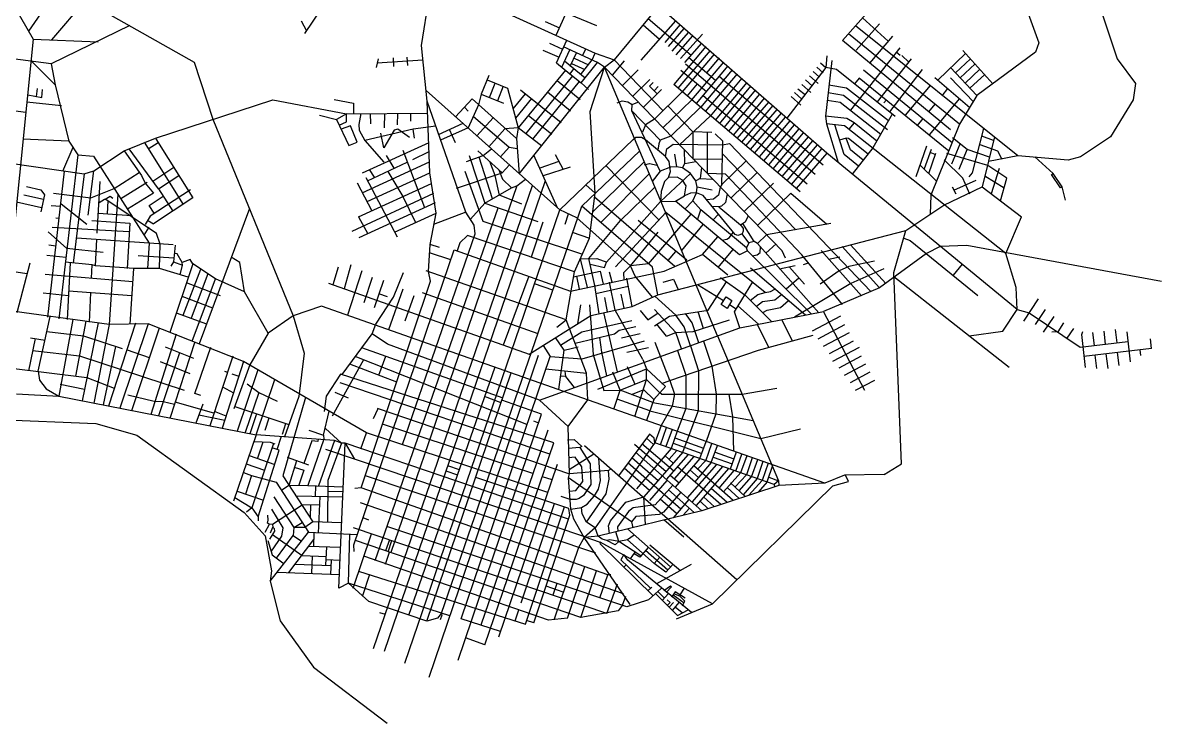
# Model space of a CAD drawing. Extents: x 363492 to 391103, y 6482114 to 6499170.
# Drawn here: x 369143 to 379168, y 6482114 to 6488311 of the extents above; entities that cross this region are included whole.
import ezdxf

# ---------------------------------------------------------------- set-up
doc = ezdxf.new("R2010")
doc.units = 0
doc.layers.get('0').update_dxf_attribs({"linetype": 'CONTINUOUS'})

msp = doc.modelspace()

# ---------------------------------------------------------------- linework, layer by layer
at = {"linetype": 'CONTINUOUS'}
for p, q in [((372673, 6488110), (372882, 6489414)), ((368735, 6489038), (369235, 6488164)), ((371639, 6488216), (372244, 6489109)), ((373864, 6488199), (374270, 6489097)), ((369471, 6488634), (369194, 6488236)), ((369471, 6488634), (370662, 6487963)), ((372743, 6488708), (374209, 6488042)), ((369695, 6488508), (369397, 6488158)), ((374800, 6488491), (374378, 6487981)), ((376259, 6487157), (374771, 6488456)), ((374224, 6488284), (373952, 6488394)), ((375059, 6488021), (374680, 6488346)), ((376398, 6488154), (376629, 6488413)), ((376575, 6488354), (376803, 6488147)), ((378031, 6488423), (378136, 6488133)), ((378689, 6488416), (378829, 6487992)), ((370090, 6488285), (369394, 6487948)), ((371608, 6488327), (371654, 6488239)), ((373768, 6488322), (373894, 6488266)), ((374618, 6487978), (374924, 6488328)), ((374634, 6488291), (374780, 6488165)), ((374961, 6488295), (374826, 6488137)), ((374860, 6488100), (374999, 6488260)), ((377951, 6487134), (376514, 6488284)), ((376727, 6488302), (376521, 6488069)), ((369394, 6487948), (367329, 6488214)), ((369235, 6488164), (369055, 6486374)), ((369235, 6488164), (369810, 6488140)), ((373867, 6487955), (373958, 6488156)), ((375037, 6488227), (374889, 6488059)), ((374926, 6488026), (375075, 6488195)), ((375160, 6488209), (374964, 6487993)), ((377354, 6487364), (376398, 6488154)), ((377435, 6487412), (376452, 6488213)), ((376842, 6488192), (376639, 6487952)), ((378136, 6488133), (378108, 6488051)), ((372723, 6487616), (372673, 6488110)), ((373747, 6488068), (373890, 6488007)), ((373805, 6488129), (373921, 6488076)), ((373914, 6487916), (373985, 6488072)), ((374231, 6487959), (373930, 6488097)), ((373990, 6487926), (374045, 6488044)), ((374099, 6488019), (374126, 6488079)), ((374183, 6487981), (374209, 6488042)), ((374209, 6488042), (374378, 6487981)), ((375189, 6488101), (374906, 6487764)), ((375227, 6488066), (374943, 6487731)), ((375264, 6488033), (374980, 6487699)), ((375005, 6487959), (375154, 6488129)), ((376908, 6488089), (376471, 6487537)), ((376910, 6488020), (376875, 6488050)), ((377243, 6487801), (377488, 6488038)), ((377464, 6488065), (377729, 6487771)), ((378108, 6488051), (377589, 6487667)), ((369219, 6487972), (369431, 6487761)), ((369394, 6487948), (369431, 6487761)), ((370662, 6487963), (370825, 6487458)), ((372289, 6487992), (372272, 6487915)), ((372686, 6487980), (372280, 6487953)), ((372428, 6487924), (372424, 6488000)), ((372544, 6488006), (372548, 6487931)), ((373867, 6487955), (373986, 6487859)), ((374121, 6487819), (373938, 6487969)), ((374001, 6487951), (374117, 6487897)), ((374023, 6487998), (374151, 6487939)), ((374081, 6487851), (374183, 6487981)), ((374087, 6487778), (374231, 6487959)), ((374292, 6487916), (374231, 6487959)), ((374292, 6487916), (374378, 6487981)), ((374467, 6487973), (374359, 6487848)), ((374811, 6487532), (374378, 6487981)), ((376157, 6486968), (375009, 6487943)), ((375276, 6487799), (375040, 6488000)), ((375347, 6487962), (375063, 6487628)), ((375306, 6487999), (375196, 6487867)), ((376205, 6487955), (376253, 6487913)), ((376305, 6487976), (376248, 6487485)), ((376261, 6488017), (376253, 6487913)), ((377007, 6487992), (376706, 6487610)), ((376924, 6488020), (376985, 6487963)), ((377532, 6487992), (377400, 6487866)), ((377441, 6487823), (377573, 6487947)), ((378829, 6487992), (378992, 6487773)), ((373269, 6487844), (373202, 6487679)), ((373948, 6487890), (373528, 6487381)), ((373536, 6486975), (374292, 6487916)), ((374009, 6487841), (373595, 6487330)), ((374019, 6487902), (373986, 6487859)), ((373986, 6487859), (374087, 6487778)), ((374166, 6487525), (374292, 6487916)), ((375865, 6486293), (374292, 6487916)), ((375294, 6485540), (374292, 6487916)), ((374449, 6487753), (374591, 6487894)), ((374968, 6487892), (375194, 6487702)), ((375385, 6487929), (375104, 6487596)), ((375423, 6487895), (375141, 6487561)), ((375466, 6487858), (375185, 6487524)), ((376228, 6487050), (375306, 6487834)), ((376253, 6487913), (375906, 6487466)), ((376184, 6487772), (376106, 6487842)), ((376196, 6487829), (376139, 6487880)), ((376172, 6487917), (376228, 6487866)), ((376346, 6487897), (376253, 6487913)), ((376865, 6487480), (376346, 6487897)), ((376585, 6487893), (377369, 6487250)), ((377105, 6487898), (376814, 6487522)), ((377589, 6487667), (377356, 6487913)), ((377485, 6487777), (377615, 6487900)), ((377658, 6487853), (377527, 6487732)), ((367455, 6487746), (369170, 6487518)), ((369431, 6487761), (369550, 6487264)), ((373255, 6487806), (373433, 6487733)), ((373274, 6487649), (373326, 6487777)), ((373397, 6487748), (373346, 6487620)), ((373433, 6487733), (373528, 6487381)), ((373658, 6487281), (374070, 6487791)), ((373874, 6487800), (374077, 6487632)), ((374087, 6487778), (374150, 6487721)), ((374540, 6487659), (374693, 6487808)), ((374723, 6487783), (374691, 6487749)), ((374691, 6487749), (374759, 6487682)), ((374769, 6487745), (374733, 6487707)), ((376024, 6486815), (374906, 6487764)), ((375113, 6487770), (375023, 6487664)), ((375509, 6487820), (375228, 6487485)), ((375551, 6487783), (375272, 6487450)), ((375310, 6487417), (375589, 6487750)), ((376120, 6487693), (376038, 6487764)), ((376072, 6487804), (376133, 6487750)), ((376435, 6487731), (376279, 6487757)), ((376806, 6487442), (376435, 6487731)), ((376546, 6487819), (376505, 6487770)), ((377339, 6487175), (376546, 6487819)), ((377175, 6487755), (376954, 6487492)), ((377216, 6487825), (377525, 6487561)), ((377354, 6487824), (377557, 6487613)), ((378992, 6487773), (378971, 6487629)), ((369187, 6487673), (369312, 6487650)), ((369272, 6487729), (369262, 6487659)), ((369312, 6487650), (369319, 6487720)), ((371899, 6487632), (372070, 6487600)), ((373896, 6486657), (372713, 6487712)), ((373120, 6487637), (372975, 6487479)), ((373120, 6487637), (373515, 6487287)), ((373202, 6487679), (373178, 6487584)), ((373202, 6487679), (373400, 6487598)), ((373485, 6487549), (373593, 6487682)), ((373646, 6487639), (373506, 6487466)), ((373548, 6487718), (373908, 6487427)), ((373789, 6487698), (373991, 6487531)), ((374798, 6487720), (374635, 6487561)), ((374981, 6487700), (374736, 6487457)), ((375165, 6487667), (376086, 6486886)), ((375629, 6487716), (375349, 6487383)), ((375391, 6487349), (375668, 6487680)), ((375709, 6487645), (375430, 6487317)), ((375944, 6487657), (376031, 6487581)), ((375975, 6487692), (376040, 6487634)), ((376005, 6487727), (376071, 6487672)), ((376407, 6487668), (376271, 6487689)), ((376796, 6487362), (376407, 6487668)), ((377434, 6487639), (377165, 6487319)), ((377328, 6487730), (377279, 6487664)), ((377589, 6487667), (377435, 6487412)), ((369487, 6487575), (369179, 6487608)), ((370319, 6487290), (371358, 6487627)), ((371358, 6487627), (372008, 6487506)), ((372070, 6487600), (372071, 6487506)), ((372747, 6486982), (372723, 6487616)), ((373064, 6486636), (372723, 6487616)), ((373087, 6487529), (373052, 6487563)), ((373178, 6487584), (373085, 6487382)), ((374406, 6487601), (374450, 6487620)), ((374450, 6487620), (374499, 6487611)), ((374499, 6487611), (374538, 6487586)), ((374535, 6487532), (374538, 6487586)), ((374784, 6486997), (374535, 6487532)), ((374786, 6487271), (374535, 6487532)), ((374538, 6487586), (374588, 6487609)), ((375065, 6487629), (374810, 6487381)), ((375074, 6487346), (374854, 6487576)), ((375142, 6487563), (374881, 6487307)), ((375467, 6487285), (375747, 6487609)), ((375783, 6487577), (375506, 6487254)), ((375543, 6487222), (375820, 6487544)), ((376378, 6487606), (376264, 6487622)), ((376737, 6487322), (376378, 6487606)), ((376766, 6487603), (376788, 6487628)), ((377216, 6487590), (377160, 6487523)), ((378971, 6487629), (378772, 6487301)), ((370825, 6487458), (371537, 6485719)), ((371771, 6487493), (371920, 6487455)), ((372008, 6487506), (371920, 6487455)), ((371920, 6487455), (372031, 6487226)), ((371944, 6487405), (372008, 6487433)), ((372008, 6487506), (372727, 6487511)), ((372008, 6487433), (372008, 6487506)), ((372136, 6487507), (372119, 6487410)), ((372223, 6487415), (372221, 6487507)), ((372346, 6487381), (372347, 6487508)), ((372460, 6487408), (372464, 6487509)), ((372578, 6487439), (372577, 6487510)), ((373131, 6487483), (373450, 6487210)), ((373308, 6487470), (373164, 6487309)), ((373825, 6487322), (373618, 6487491)), ((374209, 6486804), (374166, 6487525)), ((374736, 6487457), (374656, 6487407)), ((375231, 6487488), (374957, 6487230)), ((375856, 6487511), (375583, 6487189)), ((375621, 6487157), (375894, 6487475)), ((375933, 6487442), (375662, 6487123)), ((376436, 6487463), (376248, 6487485)), ((376248, 6487485), (376257, 6487415)), ((376501, 6487425), (376436, 6487463)), ((376839, 6487501), (376668, 6487203)), ((377110, 6487463), (377060, 6487402)), ((372044, 6487399), (371962, 6487368)), ((372103, 6487253), (372044, 6487399)), ((372119, 6487410), (372121, 6487359)), ((372121, 6487359), (372171, 6487270)), ((372599, 6487368), (372171, 6487270)), ((372338, 6487204), (372313, 6487333)), ((372430, 6487360), (372338, 6487204)), ((372462, 6487369), (372430, 6487360)), ((372567, 6487295), (372462, 6487369)), ((372799, 6487396), (372599, 6487368)), ((372611, 6487290), (372599, 6487368)), ((372822, 6487323), (373041, 6487422)), ((373085, 6487382), (372840, 6487271)), ((372919, 6487369), (372972, 6487252)), ((373411, 6487372), (373268, 6487212)), ((373528, 6487381), (373411, 6487372)), ((373528, 6487381), (373515, 6487287)), ((373739, 6487219), (373528, 6487381)), ((374656, 6487407), (374628, 6487343)), ((375074, 6487346), (375074, 6487108)), ((375242, 6487340), (375074, 6487346)), ((375203, 6486976), (375205, 6487341)), ((375703, 6487088), (375973, 6487408)), ((376013, 6487372), (375744, 6487053)), ((375784, 6487018), (376053, 6487337)), ((376257, 6487415), (376362, 6487073)), ((376417, 6487399), (376257, 6487415)), ((376413, 6487146), (376332, 6487407)), ((377844, 6486270), (376417, 6487399)), ((376501, 6487425), (376456, 6487368)), ((376702, 6487262), (376501, 6487425)), ((377435, 6487412), (377181, 6486786)), ((377550, 6486982), (377651, 6487375)), ((369550, 6487264), (369145, 6487282)), ((369550, 6487264), (369631, 6487143)), ((370042, 6487177), (370319, 6487290)), ((370219, 6487253), (370563, 6486704)), ((370253, 6487194), (370342, 6487252)), ((370322, 6487284), (370650, 6486761)), ((372031, 6487226), (372103, 6487253)), ((372737, 6487249), (372149, 6486981)), ((372171, 6487270), (372338, 6487078)), ((373515, 6487287), (373536, 6486975)), ((373896, 6486657), (374547, 6487278)), ((374547, 6487278), (374568, 6487294)), ((374619, 6487294), (374568, 6487294)), ((374655, 6487276), (374619, 6487294)), ((374833, 6487127), (374655, 6487276)), ((374772, 6487238), (374766, 6487182)), ((374786, 6487271), (374772, 6487238)), ((374881, 6487307), (374786, 6487271)), ((374843, 6487196), (374900, 6487235)), ((374900, 6487235), (375338, 6487229)), ((375341, 6487263), (375273, 6487328)), ((375332, 6486881), (375341, 6487263)), ((375338, 6487229), (375399, 6487241)), ((375399, 6487241), (376651, 6485934)), ((376094, 6487302), (375824, 6486985)), ((375864, 6486950), (376136, 6487266)), ((376176, 6487231), (375905, 6486916)), ((376433, 6487288), (376372, 6487272)), ((376453, 6487286), (376433, 6487288)), ((376471, 6487187), (376433, 6487288)), ((376626, 6487149), (376453, 6487286)), ((377368, 6487063), (377440, 6487238)), ((377502, 6487189), (377374, 6487292)), ((377614, 6487232), (377771, 6487178)), ((377736, 6487270), (377633, 6487306)), ((377743, 6487300), (377636, 6486859)), ((378772, 6487301), (378507, 6487124)), ((369631, 6487143), (369464, 6485692)), ((369588, 6487207), (369496, 6486994)), ((369631, 6487143), (369769, 6487129)), ((369772, 6487001), (370042, 6487177)), ((370042, 6487177), (370193, 6486959)), ((370346, 6486841), (370084, 6487195)), ((372360, 6487137), (372428, 6487024)), ((372507, 6487183), (372698, 6486676)), ((372595, 6487102), (372740, 6487171)), ((373071, 6487084), (373219, 6487135)), ((373094, 6487135), (373232, 6486715)), ((373388, 6486984), (373171, 6487178)), ((373219, 6487135), (373292, 6487196)), ((373450, 6487210), (373371, 6487125)), ((373450, 6487210), (373521, 6487198)), ((373876, 6486674), (373668, 6487139)), ((373855, 6487146), (373926, 6487013)), ((374091, 6486688), (374604, 6487178)), ((374833, 6487127), (374843, 6487196)), ((374912, 6487148), (374929, 6487037)), ((375005, 6487065), (375001, 6487184)), ((375985, 6486480), (375336, 6487150)), ((375948, 6486880), (376216, 6487194)), ((376259, 6487157), (375990, 6486844)), ((377945, 6485773), (376259, 6487157)), ((376541, 6487043), (376413, 6487146)), ((376583, 6487096), (376471, 6487187)), ((376668, 6487203), (376485, 6486972)), ((377142, 6487220), (377047, 6486946)), ((377184, 6487188), (377123, 6487017)), ((377162, 6486978), (377224, 6487157)), ((377220, 6487146), (377175, 6487163)), ((377684, 6487048), (377322, 6487155)), ((377432, 6487016), (377502, 6487189)), ((377700, 6487121), (377502, 6487189)), ((377951, 6487134), (377691, 6487082)), ((377771, 6487178), (377809, 6487105)), ((378397, 6487094), (377951, 6487134)), ((369013, 6487072), (369687, 6486973)), ((369769, 6487129), (370263, 6486360)), ((370296, 6486909), (370480, 6487032)), ((372149, 6486807), (372744, 6487079)), ((372195, 6486913), (372547, 6487078)), ((373301, 6486754), (373182, 6487121)), ((373325, 6486960), (373278, 6487082)), ((373388, 6486984), (373452, 6487053)), ((373889, 6487082), (373720, 6487024)), ((373990, 6487034), (373751, 6486956)), ((374645, 6487080), (374188, 6486637)), ((374774, 6486567), (374305, 6487048)), ((374647, 6487054), (374692, 6487065)), ((374692, 6487065), (374758, 6487050)), ((374876, 6487033), (374784, 6486997)), ((374865, 6487083), (374833, 6487127)), ((374878, 6486994), (374865, 6487083)), ((374929, 6487037), (374876, 6487033)), ((374984, 6487026), (374929, 6487037)), ((374984, 6487026), (375005, 6487065)), ((375005, 6487065), (375101, 6487082)), ((375074, 6487108), (375334, 6487103)), ((375151, 6487030), (375139, 6486934)), ((375546, 6487088), (375332, 6486881)), ((377232, 6486910), (377084, 6487053)), ((377463, 6486935), (377299, 6487098)), ((377855, 6486937), (377684, 6487048)), ((378263, 6486978), (378102, 6487124)), ((378507, 6487124), (378397, 6487094)), ((369364, 6485705), (369514, 6486998)), ((369687, 6486973), (369590, 6486184)), ((369687, 6486973), (369772, 6487001)), ((369723, 6486607), (369772, 6487001)), ((369953, 6486844), (370173, 6486986)), ((370193, 6486959), (370228, 6486890)), ((370346, 6486841), (370526, 6486959)), ((372180, 6486942), (372456, 6486417)), ((372191, 6486728), (372747, 6486982)), ((372258, 6486944), (372213, 6487012)), ((372376, 6486996), (372507, 6486774)), ((372803, 6486625), (372747, 6486982)), ((372982, 6486848), (373388, 6486984)), ((373218, 6486553), (373058, 6486994)), ((373363, 6486786), (373325, 6486960)), ((373357, 6487009), (373389, 6486927)), ((374259, 6486544), (374689, 6486974)), ((374784, 6486997), (374713, 6486905)), ((374787, 6486730), (375054, 6486978)), ((374860, 6486941), (374824, 6486905)), ((374860, 6486941), (374878, 6486994)), ((374936, 6486945), (374860, 6486941)), ((374982, 6486918), (374936, 6486945)), ((375054, 6486978), (374984, 6487026)), ((375102, 6486912), (375054, 6486978)), ((375139, 6486934), (375102, 6486912)), ((375139, 6486934), (375249, 6486928)), ((375363, 6486972), (375203, 6486976)), ((376040, 6486259), (375363, 6486972)), ((375643, 6486986), (375410, 6486759)), ((377525, 6486794), (377463, 6486935)), ((377520, 6486946), (377550, 6486982)), ((377829, 6486848), (377659, 6486953)), ((377785, 6487022), (377716, 6486798)), ((377797, 6486736), (377855, 6486937)), ((378249, 6486968), (378263, 6486978)), ((378328, 6486850), (378249, 6486968)), ((378342, 6486860), (378263, 6486978)), ((369178, 6486862), (369302, 6486832)), ((369302, 6486832), (369337, 6486789)), ((369745, 6486763), (369953, 6486844)), ((369803, 6486448), (369829, 6486905)), ((370245, 6486898), (370011, 6486753)), ((370228, 6486890), (370300, 6486804)), ((370627, 6486832), (370270, 6486601)), ((370346, 6486841), (370472, 6486644)), ((372103, 6486893), (372233, 6486647)), ((372116, 6486593), (372762, 6486889)), ((372247, 6482777), (373655, 6486872)), ((372344, 6482751), (373769, 6486914)), ((373518, 6486869), (372401, 6483624)), ((373232, 6486715), (373469, 6486849)), ((373389, 6486927), (373469, 6486849)), ((373469, 6486849), (373518, 6486869)), ((373518, 6486869), (373592, 6486928)), ((374126, 6486877), (374211, 6486802)), ((374433, 6486562), (374739, 6486856)), ((374824, 6486905), (374795, 6486817)), ((375014, 6486869), (374982, 6486918)), ((375000, 6486780), (375014, 6486869)), ((375112, 6486857), (375102, 6486912)), ((375107, 6486805), (375112, 6486857)), ((375246, 6486829), (375112, 6486857)), ((375317, 6486855), (375302, 6486785)), ((375332, 6486881), (375317, 6486855)), ((375788, 6486890), (375528, 6486640)), ((377297, 6486698), (377636, 6486859)), ((377371, 6486859), (377401, 6486797)), ((377385, 6486830), (377583, 6486919)), ((377636, 6486859), (377982, 6486594)), ((378342, 6486860), (378328, 6486850)), ((378373, 6486740), (378342, 6486860)), ((369154, 6486789), (369328, 6486750)), ((369337, 6486789), (369302, 6486638)), ((369416, 6486802), (369745, 6486763)), ((369868, 6486747), (369819, 6486717)), ((369873, 6486746), (369868, 6486747)), ((369916, 6486772), (369873, 6486746)), ((370327, 6486445), (369878, 6486748)), ((369896, 6486737), (369891, 6486618)), ((369984, 6486794), (369909, 6485641)), ((369942, 6486755), (369916, 6486772)), ((370300, 6486804), (370071, 6486661)), ((370263, 6486694), (370387, 6486776)), ((370650, 6486761), (370302, 6486531)), ((372780, 6486799), (372055, 6486464)), ((372507, 6486774), (372620, 6486544)), ((373560, 6486707), (373363, 6486786)), ((374160, 6486404), (374209, 6486804)), ((374915, 6486153), (374204, 6486768)), ((374311, 6486194), (374787, 6486730)), ((374795, 6486817), (374787, 6486730)), ((374787, 6486730), (374922, 6486731)), ((374922, 6486731), (375000, 6486780)), ((375487, 6486257), (374922, 6486731)), ((375054, 6486804), (375000, 6486780)), ((375005, 6486661), (375074, 6486735)), ((375107, 6486805), (375054, 6486804)), ((375074, 6486735), (375107, 6486805)), ((375146, 6486656), (375074, 6486735)), ((375165, 6486781), (375107, 6486805)), ((375450, 6486437), (375165, 6486781)), ((375258, 6486750), (375196, 6486744)), ((375302, 6486785), (375258, 6486750)), ((375377, 6486797), (375364, 6486721)), ((375647, 6486518), (375942, 6486804)), ((375942, 6486804), (376259, 6486529)), ((377181, 6486786), (377176, 6486618)), ((369310, 6486673), (369089, 6486723)), ((369395, 6486695), (369477, 6486687)), ((369482, 6486710), (369711, 6486530)), ((370308, 6486626), (370263, 6486694)), ((371149, 6486667), (370704, 6485470)), ((372120, 6486410), (372796, 6486720)), ((372264, 6483554), (373350, 6486674)), ((372526, 6482646), (373896, 6486657)), ((373064, 6486636), (372779, 6486526)), ((372851, 6483089), (374091, 6486688)), ((373139, 6486520), (373064, 6486636)), ((373105, 6486574), (373232, 6486715)), ((373232, 6486715), (373701, 6486551)), ((374047, 6486585), (373896, 6486657)), ((374716, 6486148), (374091, 6486688)), ((374390, 6486151), (374834, 6486632)), ((375714, 6485925), (374834, 6486632)), ((375115, 6486567), (375146, 6486656)), ((375549, 6486318), (375146, 6486656)), ((375304, 6486681), (375244, 6486686)), ((375329, 6486688), (375304, 6486681)), ((375304, 6486681), (375497, 6486524)), ((375364, 6486721), (375329, 6486688)), ((376961, 6486474), (377297, 6486698)), ((369437, 6486584), (369466, 6486581)), ((369754, 6486562), (370091, 6486539)), ((370107, 6486602), (369814, 6486624)), ((370091, 6486539), (370067, 6486138)), ((370270, 6486601), (370227, 6486527)), ((370248, 6486563), (370302, 6486531)), ((372116, 6486593), (372197, 6486444)), ((372435, 6486457), (372803, 6486625)), ((372749, 6486350), (372803, 6486625)), ((374093, 6486262), (373218, 6486553)), ((373747, 6486546), (373644, 6486238)), ((373943, 6486530), (373975, 6486619)), ((374522, 6486160), (374047, 6486585)), ((374154, 6486224), (374433, 6486562)), ((375022, 6486209), (374591, 6486561)), ((374681, 6486177), (375059, 6486616)), ((375253, 6486566), (375301, 6486617)), ((375497, 6486524), (375541, 6486553)), ((375618, 6486375), (375518, 6486534)), ((375541, 6486553), (375566, 6486602)), ((376296, 6486536), (375726, 6486434)), ((377844, 6486270), (377982, 6486594)), ((369534, 6486313), (369367, 6486460)), ((369403, 6486502), (370086, 6486463)), ((370217, 6486431), (370261, 6486501)), ((370361, 6486352), (370327, 6486445)), ((372504, 6484581), (373147, 6486443)), ((373080, 6486428), (373012, 6486363)), ((374027, 6486106), (373080, 6486428)), ((373147, 6486443), (373139, 6486520)), ((374005, 6486458), (374160, 6486404)), ((374522, 6486160), (374767, 6486457)), ((374764, 6485905), (376961, 6486474)), ((374976, 6486295), (375166, 6486525)), ((375399, 6486412), (375431, 6486455)), ((375472, 6486430), (375450, 6486437)), ((375490, 6486433), (375472, 6486430)), ((375511, 6486442), (375490, 6486433)), ((375497, 6486524), (375520, 6486489)), ((375520, 6486466), (375511, 6486442)), ((375570, 6486364), (375511, 6486442)), ((375520, 6486489), (375520, 6486466)), ((375646, 6486357), (375726, 6486434)), ((376852, 6486100), (376961, 6486474)), ((369373, 6486345), (369437, 6486338)), ((370475, 6486345), (369623, 6486405)), ((369787, 6486160), (369800, 6486392)), ((370263, 6486360), (370249, 6486137)), ((370354, 6486138), (370361, 6486352)), ((370491, 6486344), (370478, 6486196)), ((372734, 6486109), (372749, 6486350)), ((372831, 6486323), (372749, 6486350)), ((373012, 6486363), (372989, 6486294)), ((374027, 6486106), (374160, 6486404)), ((375160, 6486260), (375295, 6486416)), ((375333, 6486386), (375374, 6486396)), ((375374, 6486396), (375399, 6486412)), ((375570, 6486364), (375549, 6486318)), ((375618, 6486375), (375570, 6486364)), ((375646, 6486357), (375618, 6486375)), ((376190, 6485746), (375646, 6486357)), ((375669, 6486279), (375673, 6486327)), ((375811, 6486355), (375721, 6486273)), ((376396, 6486331), (376728, 6485967)), ((376782, 6486005), (376470, 6486347)), ((376942, 6486406), (376998, 6486385)), ((376998, 6486385), (377598, 6485899)), ((377264, 6486331), (377142, 6486270)), ((377500, 6486340), (377264, 6486331)), ((379223, 6486022), (377500, 6486340)), ((369358, 6486255), (369525, 6486236)), ((369856, 6486278), (369534, 6486313)), ((370480, 6486227), (370166, 6486250)), ((370509, 6486265), (370484, 6486270)), ((370555, 6486191), (370509, 6486265)), ((371065, 6486190), (370989, 6486236)), ((372075, 6483694), (372962, 6486303)), ((372931, 6486213), (372745, 6486276)), ((372962, 6486303), (373993, 6485937)), ((374820, 6486112), (375160, 6486260)), ((374921, 6486288), (374853, 6486207)), ((375385, 6486077), (375160, 6486260)), ((375299, 6486146), (375428, 6486302)), ((375559, 6486293), (375487, 6486257)), ((375559, 6486293), (375549, 6486318)), ((376126, 6485734), (375559, 6486293)), ((375601, 6486250), (375643, 6486258)), ((375643, 6486258), (375669, 6486279)), ((375895, 6486227), (375865, 6486293)), ((376399, 6485819), (376040, 6486259)), ((376209, 6486295), (376567, 6485894)), ((376276, 6486219), (376374, 6486241)), ((377142, 6486270), (376728, 6485967)), ((377937, 6485970), (377844, 6486270)), ((369205, 6486184), (369090, 6485746)), ((369757, 6486168), (369520, 6486192)), ((369562, 6486188), (369536, 6485687)), ((369751, 6486050), (369757, 6486168)), ((369787, 6486160), (369757, 6486168)), ((370126, 6486136), (369787, 6486160)), ((370094, 6485645), (370126, 6486136)), ((370354, 6486138), (370126, 6486136)), ((370608, 6486061), (370354, 6486138)), ((370649, 6486177), (370446, 6485572)), ((370478, 6486196), (370453, 6486156)), ((370478, 6486196), (370557, 6486167)), ((370538, 6486082), (370557, 6486167)), ((370626, 6486217), (370555, 6486191)), ((370557, 6486167), (370555, 6486191)), ((370564, 6485723), (370719, 6486131)), ((370649, 6486177), (370626, 6486217)), ((370849, 6486046), (370649, 6486177)), ((371106, 6485930), (371065, 6486190)), ((371936, 6486149), (371887, 6485993)), ((372048, 6486168), (371987, 6485957)), ((374079, 6486222), (374224, 6486226)), ((374141, 6485970), (374079, 6486222)), ((374207, 6485986), (374154, 6486224)), ((374165, 6486174), (374293, 6486145)), ((374224, 6486226), (374312, 6486193)), ((374293, 6486145), (374311, 6486194)), ((374522, 6486160), (374461, 6486098)), ((374681, 6486177), (374522, 6486160)), ((374564, 6486068), (374522, 6486160)), ((374764, 6485905), (374716, 6486148)), ((376072, 6485724), (375584, 6486140)), ((375980, 6486161), (375841, 6486130)), ((376064, 6485997), (375929, 6486149)), ((376055, 6486172), (376099, 6486186)), ((376454, 6486153), (376370, 6486117)), ((376682, 6486201), (376454, 6486153)), ((376766, 6486134), (376473, 6486003)), ((377457, 6486174), (377380, 6486077)), ((368990, 6486123), (369181, 6486093)), ((369343, 6486086), (370119, 6486023)), ((370782, 6486090), (370635, 6485696)), ((370642, 6485495), (370849, 6486046)), ((371106, 6485930), (370849, 6486046)), ((372145, 6486115), (372017, 6485724)), ((372237, 6486058), (372161, 6485833)), ((372337, 6486032), (372254, 6485789)), ((372426, 6485883), (372514, 6486102)), ((373954, 6485684), (372714, 6486115)), ((372752, 6486024), (372734, 6486109)), ((373622, 6486069), (373397, 6485459)), ((373954, 6485684), (374027, 6486106)), ((373993, 6485937), (374820, 6486112)), ((374017, 6486062), (374254, 6486113)), ((374072, 6485954), (374048, 6486069)), ((374254, 6486113), (374282, 6485998)), ((374360, 6486015), (374337, 6486104)), ((374461, 6486098), (374465, 6486037)), ((374536, 6485802), (374489, 6486052)), ((374718, 6485883), (374564, 6486068)), ((374811, 6486017), (374904, 6486041)), ((374904, 6486041), (374945, 6485951)), ((375320, 6486058), (375534, 6485905)), ((375900, 6485957), (376013, 6486055)), ((376370, 6486117), (376201, 6485999)), ((376921, 6484410), (376852, 6486100)), ((377874, 6485262), (376854, 6486062)), ((370110, 6485894), (369549, 6485936)), ((370591, 6486012), (370891, 6485897)), ((371317, 6485565), (371106, 6485930)), ((371849, 6486008), (373627, 6485378)), ((372139, 6484196), (372752, 6486024)), ((372509, 6485955), (372382, 6485595)), ((373835, 6485944), (373672, 6486001)), ((374246, 6485737), (374207, 6485986)), ((374501, 6485978), (374217, 6485914)), ((374388, 6485767), (374338, 6486016)), ((375116, 6485995), (375346, 6485854)), ((375209, 6485767), (375373, 6486019)), ((375442, 6485754), (375604, 6486019)), ((375714, 6485925), (375763, 6485934)), ((375763, 6485934), (375801, 6485954)), ((376473, 6486003), (375974, 6485705)), ((376728, 6485967), (376232, 6485755)), ((377945, 6485773), (377937, 6485970)), ((369547, 6485895), (369325, 6485919)), ((369744, 6485922), (369730, 6485662)), ((370552, 6485893), (370823, 6485790)), ((372268, 6485643), (372426, 6485883)), ((372373, 6485886), (372296, 6485912)), ((372605, 6485896), (372525, 6485672)), ((372680, 6485925), (373703, 6485562)), ((374292, 6485879), (374315, 6485752)), ((374437, 6485909), (374463, 6485785)), ((374536, 6485802), (374764, 6485905)), ((374923, 6485725), (374738, 6485893)), ((375326, 6485819), (375369, 6485887)), ((375369, 6485887), (375420, 6485854)), ((375420, 6485854), (375379, 6485784)), ((375534, 6485905), (375774, 6485666)), ((375583, 6485855), (375649, 6485907)), ((375690, 6485841), (375638, 6485801)), ((375649, 6485907), (375714, 6485925)), ((375801, 6485858), (375690, 6485841)), ((375859, 6485905), (375801, 6485858)), ((375850, 6485792), (375922, 6485853)), ((378004, 6485672), (378134, 6485867)), ((369909, 6485641), (368911, 6485779)), ((370502, 6485746), (370770, 6485646)), ((371789, 6485804), (371537, 6485719)), ((373932, 6485050), (371789, 6485804)), ((374079, 6485816), (374053, 6485647)), ((374161, 6485814), (374191, 6485377)), ((374171, 6485722), (374536, 6485802)), ((374409, 6485222), (374286, 6485747)), ((374633, 6485331), (374388, 6485767)), ((374607, 6485765), (374677, 6485682)), ((374677, 6485682), (374768, 6485746)), ((374925, 6485571), (374736, 6485774)), ((374868, 6485715), (375209, 6485767)), ((375067, 6485657), (375010, 6485739)), ((375118, 6485755), (375165, 6485609)), ((375379, 6485784), (375326, 6485819)), ((375400, 6485819), (375458, 6485781)), ((375490, 6485611), (375442, 6485754)), ((375473, 6485805), (375656, 6485643)), ((375490, 6485611), (376232, 6485755)), ((375693, 6485747), (375731, 6485768)), ((375731, 6485768), (375850, 6485792)), ((376596, 6485057), (376232, 6485755)), ((377819, 6485582), (377945, 6485773)), ((377945, 6485773), (378052, 6485744)), ((378052, 6485744), (378503, 6485440)), ((378193, 6485775), (378105, 6485642)), ((369281, 6485229), (369386, 6485713)), ((369586, 6485686), (369462, 6485008)), ((369703, 6485670), (369611, 6485184)), ((369812, 6485655), (369669, 6484967)), ((369909, 6485641), (369774, 6484947)), ((369906, 6484921), (370145, 6485655)), ((370254, 6485648), (369909, 6485641)), ((370254, 6485648), (370003, 6484902)), ((371098, 6485315), (370254, 6485648)), ((371537, 6485719), (371317, 6485565)), ((371537, 6485719), (371633, 6485389)), ((372236, 6485558), (372268, 6485643)), ((373627, 6485378), (374171, 6485722)), ((373871, 6485619), (373954, 6485684)), ((374134, 6485210), (373954, 6485684)), ((374091, 6485576), (374535, 6485678)), ((374734, 6485630), (374868, 6485715)), ((374842, 6485538), (374756, 6485645)), ((374998, 6485622), (374923, 6485725)), ((375127, 6485480), (375067, 6485657)), ((375076, 6485580), (375398, 6485684)), ((375746, 6485438), (375646, 6485641)), ((375861, 6485683), (375954, 6485496)), ((376382, 6485716), (376130, 6485582)), ((376184, 6485515), (376420, 6485642)), ((378177, 6485573), (378274, 6485712)), ((378354, 6485656), (378304, 6485577)), ((369357, 6485579), (369680, 6485540)), ((369680, 6485540), (370022, 6485430)), ((370109, 6484881), (370353, 6485612)), ((370502, 6485557), (370278, 6484844)), ((371317, 6485565), (371152, 6485284)), ((371970, 6485198), (372236, 6485558)), ((372372, 6485466), (372236, 6485558)), ((373718, 6484973), (375490, 6485611)), ((373937, 6485413), (373859, 6485525)), ((373903, 6485460), (374091, 6485576)), ((374380, 6485556), (374034, 6485473)), ((374248, 6485525), (374265, 6485396)), ((374421, 6485588), (374380, 6485556)), ((374569, 6485620), (374421, 6485588)), ((374608, 6485559), (374444, 6485520)), ((374842, 6485538), (374925, 6485571)), ((374925, 6485571), (375076, 6485580)), ((374975, 6485425), (374925, 6485571)), ((375053, 6485453), (374998, 6485622)), ((375294, 6485540), (375834, 6484260)), ((375656, 6485414), (376140, 6485547)), ((376458, 6485569), (376229, 6485448)), ((377519, 6485540), (377819, 6485582)), ((378304, 6485577), (378253, 6485573)), ((378443, 6485607), (378384, 6485520)), ((378516, 6485552), (378525, 6485579)), ((378549, 6485260), (378516, 6485552)), ((378613, 6485571), (378628, 6485455)), ((378712, 6485581), (378724, 6485466)), ((378812, 6485596), (378827, 6485479)), ((378916, 6485576), (378944, 6485311)), ((369254, 6485517), (369194, 6485233)), ((369213, 6485522), (369341, 6485504)), ((369858, 6484930), (369966, 6485448)), ((370658, 6485342), (370407, 6485440)), ((370448, 6484814), (370669, 6485492)), ((370666, 6485031), (370807, 6485442)), ((372142, 6485438), (373392, 6484994)), ((373718, 6484973), (372372, 6485466)), ((373750, 6485456), (373812, 6485357)), ((373937, 6485413), (374059, 6485445)), ((374096, 6485339), (374647, 6485498)), ((374683, 6485436), (374491, 6485394)), ((374871, 6485146), (374741, 6485482)), ((376283, 6485385), (376495, 6485498)), ((376547, 6485437), (376310, 6485313)), ((378503, 6485440), (378925, 6485491)), ((379134, 6485430), (378536, 6485359)), ((379134, 6485430), (379125, 6485515)), ((369231, 6485410), (369646, 6485363)), ((369646, 6485363), (370572, 6485060)), ((370067, 6485416), (370261, 6485349)), ((370531, 6485392), (370345, 6484833)), ((371003, 6485361), (370798, 6484746)), ((371633, 6485389), (371588, 6485006)), ((372158, 6485328), (371883, 6484830)), ((373606, 6484756), (372085, 6485357)), ((372295, 6485192), (372356, 6485361)), ((372742, 6482522), (373707, 6485369)), ((373023, 6483039), (373812, 6485357)), ((373812, 6485357), (374096, 6485339)), ((373887, 6485066), (373937, 6485413)), ((374191, 6485377), (374286, 6485057)), ((374265, 6485396), (374310, 6485186)), ((374633, 6485331), (374663, 6485250)), ((376369, 6485258), (376566, 6485364)), ((378651, 6485252), (378634, 6485371)), ((378751, 6485253), (378733, 6485382)), ((378848, 6485279), (378834, 6485393)), ((379039, 6485367), (379033, 6485418)), ((369020, 6485257), (369710, 6485172)), ((369281, 6485229), (369292, 6485149)), ((370626, 6485205), (370362, 6485311)), ((371098, 6485315), (370907, 6484725)), ((370929, 6485228), (370956, 6485219)), ((371152, 6485284), (371013, 6484895)), ((371225, 6485241), (371042, 6484699)), ((372185, 6484683), (371098, 6485315)), ((372455, 6485130), (372037, 6485292)), ((373322, 6485265), (372558, 6483068)), ((373773, 6485248), (374134, 6485210)), ((373950, 6485181), (373943, 6485230)), ((374234, 6485070), (374663, 6485250)), ((374492, 6485271), (374560, 6485113)), ((374663, 6485250), (374832, 6485092)), ((374663, 6485155), (374663, 6485250)), ((376603, 6485292), (376413, 6485191)), ((369292, 6485149), (369350, 6485071)), ((369710, 6485172), (369954, 6485078)), ((370994, 6485206), (371055, 6485184)), ((371209, 6484666), (371375, 6485154)), ((371955, 6485203), (371829, 6485008)), ((373809, 6484494), (371953, 6485124)), ((373845, 6484596), (371955, 6485203)), ((372721, 6483018), (373467, 6485215)), ((373950, 6485181), (373904, 6485185)), ((374026, 6485084), (373950, 6485181)), ((374145, 6484976), (374134, 6485210)), ((374431, 6485060), (374366, 6485220)), ((374431, 6485060), (374663, 6485155)), ((374560, 6484829), (374663, 6485155)), ((374663, 6485155), (374782, 6485037)), ((374801, 6485121), (374871, 6485146)), ((376642, 6485220), (376467, 6485126)), ((376681, 6485146), (376512, 6485058)), ((369087, 6485028), (369462, 6485008)), ((369350, 6485071), (369462, 6485008)), ((369475, 6485114), (369690, 6485070)), ((370719, 6485013), (370666, 6485031)), ((370912, 6485089), (371008, 6485038)), ((371234, 6485040), (371113, 6484685)), ((371130, 6485116), (371234, 6485040)), ((371234, 6485040), (371394, 6484962)), ((371907, 6485042), (372025, 6484994)), ((376243, 6484237), (373932, 6485050)), ((374286, 6485057), (374431, 6485060)), ((374375, 6484894), (374431, 6485060)), ((374719, 6484951), (374431, 6485060)), ((374642, 6485065), (374530, 6485019)), ((374729, 6484979), (374642, 6485065)), ((374832, 6485092), (374729, 6484979)), ((375511, 6485025), (375818, 6485079)), ((369462, 6485008), (371209, 6484666)), ((370073, 6485018), (370307, 6484963)), ((370307, 6484963), (370387, 6484959)), ((370387, 6484959), (370488, 6484938)), ((370836, 6484857), (370492, 6484954)), ((370736, 6484936), (370676, 6484770)), ((371647, 6484996), (371446, 6484303)), ((371588, 6485006), (371460, 6484647)), ((371829, 6485008), (371811, 6484871)), ((373377, 6484950), (373229, 6485004)), ((373735, 6484848), (373384, 6484972)), ((373971, 6484738), (373718, 6484973)), ((373971, 6484738), (374145, 6484976)), ((374693, 6484877), (374404, 6484981)), ((374729, 6484979), (374663, 6484793)), ((370702, 6484842), (370932, 6484796)), ((370945, 6484832), (370840, 6484871)), ((371021, 6484917), (371499, 6484757)), ((371157, 6484676), (371215, 6484853)), ((371806, 6484663), (371856, 6484874)), ((372248, 6484811), (372289, 6484898)), ((372280, 6484902), (373982, 6484320)), ((372996, 6482674), (373735, 6484848)), ((368772, 6484808), (369791, 6484765)), ((369791, 6484765), (370154, 6484662)), ((371288, 6484707), (371325, 6484815)), ((371441, 6484670), (371472, 6484767)), ((373657, 6484324), (372328, 6484761)), ((373664, 6484790), (373709, 6484773)), ((373982, 6484320), (373971, 6484738)), ((374794, 6484749), (374739, 6484594)), ((374789, 6484577), (374842, 6484730)), ((370154, 6484662), (371103, 6483978)), ((371209, 6484666), (371010, 6484080)), ((371904, 6484615), (371209, 6484666)), ((371396, 6484536), (371435, 6484654)), ((371807, 6484628), (371666, 6484217)), ((371675, 6484706), (371806, 6484663)), ((371758, 6484631), (371754, 6484607)), ((371806, 6484663), (371807, 6484628)), ((371965, 6484592), (371822, 6484722)), ((372137, 6484543), (372185, 6484683)), ((373790, 6484156), (372185, 6484683)), ((373791, 6484707), (373198, 6482983)), ((373965, 6484622), (374025, 6484624)), ((374025, 6484624), (374092, 6484562)), ((374691, 6484670), (374416, 6484304)), ((374662, 6484639), (374725, 6484580)), ((374731, 6484637), (374691, 6484670)), ((374739, 6484594), (374731, 6484637)), ((374890, 6484714), (374834, 6484561)), ((374936, 6484697), (374883, 6484544)), ((374916, 6484639), (375170, 6484549)), ((375038, 6484661), (374984, 6484509)), ((375677, 6484632), (376027, 6484718)), ((371362, 6484589), (371170, 6484019)), ((371335, 6484597), (371191, 6484605)), ((371268, 6484601), (371221, 6484459)), ((371227, 6483941), (371413, 6484531)), ((371377, 6484584), (371335, 6484597)), ((371413, 6484531), (371350, 6484551)), ((371701, 6484612), (371631, 6484413)), ((371754, 6484607), (371701, 6484612)), ((371904, 6484615), (371762, 6484213)), ((374109, 6483765), (371825, 6484537)), ((371965, 6484592), (371845, 6484262)), ((371965, 6484592), (371904, 6484615)), ((371941, 6483308), (371997, 6484591)), ((371997, 6484591), (371965, 6484592)), ((371997, 6484591), (372079, 6484451)), ((373975, 6483920), (371997, 6484591)), ((373233, 6482807), (373845, 6484596)), ((374073, 6484553), (373971, 6484546)), ((374092, 6484562), (374073, 6484553)), ((374073, 6484553), (374166, 6484408)), ((375465, 6483382), (374116, 6484569)), ((374725, 6484580), (374210, 6483844)), ((374557, 6484583), (374837, 6484342)), ((374883, 6484545), (374577, 6484188)), ((374624, 6484590), (374905, 6484346)), ((374739, 6484594), (374725, 6484580)), ((375794, 6484225), (374739, 6484594)), ((374932, 6484528), (374865, 6484450)), ((374901, 6484592), (375153, 6484501)), ((375137, 6484455), (375191, 6484607)), ((375188, 6484437), (375243, 6484589)), ((375237, 6484420), (375292, 6484572)), ((371147, 6484483), (371375, 6484404)), ((371676, 6484397), (371487, 6484466)), ((371565, 6484437), (371499, 6484218)), ((374032, 6484467), (373973, 6484462)), ((373981, 6484358), (374197, 6484498)), ((374091, 6484383), (374032, 6484467)), ((374257, 6484261), (374242, 6484458)), ((374534, 6484465), (374767, 6484261)), ((375155, 6483994), (374566, 6484511)), ((374985, 6484511), (374641, 6484118)), ((374827, 6484482), (374901, 6484415)), ((374840, 6484270), (375035, 6484492)), ((374912, 6484277), (375085, 6484474)), ((375137, 6484456), (374918, 6484202)), ((375188, 6484438), (375117, 6484361)), ((375255, 6484467), (375422, 6484408)), ((375272, 6484512), (375438, 6484454)), ((375458, 6484513), (375406, 6484361)), ((375454, 6484344), (375507, 6484496)), ((375553, 6484480), (375497, 6484329)), ((375600, 6484463), (375548, 6484311)), ((375595, 6484295), (375649, 6484446)), ((375695, 6484430), (375643, 6484278)), ((371096, 6484332), (371169, 6484305)), ((371122, 6484409), (371283, 6484354)), ((371546, 6484381), (371632, 6484353)), ((371632, 6484353), (371587, 6484220)), ((372888, 6484348), (372991, 6484312)), ((372904, 6484394), (373007, 6484358)), ((373356, 6482878), (373877, 6484407)), ((374327, 6484350), (373982, 6484320)), ((374100, 6484254), (374091, 6484383)), ((374166, 6484408), (374172, 6484225)), ((374350, 6484362), (374327, 6484350)), ((374335, 6484273), (374327, 6484350)), ((374467, 6484374), (374692, 6484177)), ((374500, 6484420), (374967, 6484010)), ((375322, 6484049), (374940, 6484383)), ((375028, 6484108), (375288, 6484402)), ((375049, 6484355), (375124, 6484289)), ((375337, 6484385), (375068, 6484074)), ((375432, 6484085), (375083, 6484391)), ((375238, 6484421), (375092, 6484251)), ((375391, 6484367), (375105, 6484041)), ((375306, 6484195), (375440, 6484349)), ((375498, 6484331), (375345, 6484161)), ((375741, 6484414), (375689, 6484262)), ((375781, 6484403), (375730, 6484248)), ((376769, 6484315), (376921, 6484410)), ((371169, 6484305), (371114, 6484142)), ((371169, 6484305), (371386, 6484246)), ((371386, 6484246), (371673, 6483804)), ((371446, 6484303), (371712, 6483895)), ((371845, 6484262), (371840, 6483892)), ((374216, 6483618), (372176, 6484303)), ((373977, 6484014), (373153, 6484287)), ((373829, 6484267), (373743, 6484295)), ((373974, 6484285), (373982, 6484320)), ((374532, 6483895), (373974, 6484285)), ((373994, 6484008), (373974, 6484285)), ((374038, 6484172), (374100, 6484254)), ((374172, 6484225), (374107, 6484128)), ((374240, 6484184), (374257, 6484261)), ((374307, 6484143), (374335, 6484273)), ((374693, 6484084), (374848, 6484263)), ((374874, 6484310), (374952, 6484241)), ((375409, 6484241), (375537, 6484120)), ((375549, 6484313), (375448, 6484205)), ((375484, 6484170), (375595, 6484295)), ((375643, 6484280), (375521, 6484135)), ((375689, 6484263), (375570, 6484131)), ((375731, 6484249), (375652, 6484157)), ((375746, 6484290), (375834, 6484260)), ((375834, 6484260), (375794, 6484225)), ((375794, 6484225), (375798, 6484205)), ((375834, 6484260), (375836, 6484218)), ((376243, 6484237), (375836, 6484218)), ((376418, 6484309), (376243, 6484237)), ((376314, 6484213), (376452, 6484253)), ((376769, 6484315), (376418, 6484309)), ((376452, 6484253), (376425, 6484309)), ((371040, 6484167), (371273, 6484087)), ((371499, 6484218), (371434, 6484172)), ((371499, 6484218), (371587, 6484220)), ((371976, 6484115), (371563, 6484124)), ((371587, 6484220), (371980, 6484205)), ((371734, 6484215), (371731, 6484120)), ((371978, 6484160), (371844, 6484165)), ((372139, 6484196), (372084, 6484190)), ((374323, 6483428), (372139, 6484196)), ((373983, 6484166), (374038, 6484172)), ((374107, 6484128), (374069, 6484102)), ((374133, 6483892), (374307, 6484143)), ((374140, 6484053), (374205, 6484126)), ((374205, 6484126), (374240, 6484184)), ((374896, 6484221), (374740, 6484046)), ((374968, 6484158), (374814, 6483983)), ((375086, 6483980), (374858, 6484180)), ((375836, 6484218), (375155, 6483994)), ((375377, 6484067), (375236, 6484191)), ((375248, 6483170), (376314, 6484213)), ((375379, 6484201), (375485, 6484103)), ((371022, 6484111), (371170, 6484019)), ((371617, 6484044), (371353, 6483872)), ((371366, 6484117), (371543, 6483847)), ((371768, 6484045), (371617, 6484044)), ((371691, 6484048), (371687, 6483933)), ((371772, 6484120), (371759, 6483796)), ((374462, 6483260), (372133, 6484063)), ((373554, 6483179), (373850, 6484057)), ((373592, 6482991), (373938, 6484028)), ((373988, 6484093), (373910, 6484120)), ((374042, 6484093), (373988, 6484093)), ((373994, 6484008), (374089, 6484024)), ((374069, 6484102), (374042, 6484093)), ((374089, 6484024), (374140, 6484053)), ((374095, 6483967), (374089, 6484024)), ((374347, 6483906), (374482, 6484071)), ((374482, 6484071), (374641, 6484118)), ((374740, 6484046), (374545, 6484019)), ((374655, 6483872), (374641, 6484118)), ((374931, 6483969), (374785, 6484097)), ((374902, 6483932), (375041, 6484094)), ((375211, 6484012), (375138, 6484079)), ((375267, 6484029), (375170, 6484116)), ((371103, 6483978), (371289, 6483773)), ((371170, 6484019), (371125, 6483983)), ((371170, 6484019), (371227, 6483941)), ((371227, 6483941), (371228, 6483906)), ((371316, 6483911), (371312, 6483955)), ((371344, 6484007), (371444, 6483843)), ((372207, 6483912), (372155, 6483930)), ((373666, 6483002), (373987, 6483956)), ((373987, 6483956), (373977, 6484014)), ((374022, 6483920), (373994, 6484008)), ((374133, 6483892), (374095, 6483967)), ((375155, 6483994), (374237, 6483769)), ((374505, 6483988), (374407, 6483852)), ((374545, 6484019), (374505, 6483988)), ((374571, 6483943), (374532, 6483895)), ((374776, 6483961), (374571, 6483943)), ((374814, 6483983), (374776, 6483961)), ((375045, 6484017), (374989, 6483954)), ((371288, 6483805), (371327, 6483874)), ((371310, 6483883), (371316, 6483911)), ((371327, 6483874), (371310, 6483883)), ((371353, 6483872), (371327, 6483874)), ((371337, 6483799), (371358, 6483850)), ((371353, 6483872), (371358, 6483850)), ((371358, 6483850), (371368, 6483836)), ((371368, 6483836), (371371, 6483813)), ((371444, 6483843), (371435, 6483769)), ((371543, 6483847), (371538, 6483776)), ((371543, 6483847), (371617, 6483890)), ((371641, 6483847), (371543, 6483847)), ((371712, 6483895), (371641, 6483847)), ((371966, 6483887), (371712, 6483895)), ((374313, 6483086), (372072, 6483844)), ((374490, 6483143), (372366, 6483855)), ((374113, 6483758), (374022, 6483920)), ((374210, 6483844), (374113, 6483758)), ((374210, 6483844), (374133, 6483892)), ((374237, 6483769), (374210, 6483844)), ((374329, 6483860), (374347, 6483906)), ((374336, 6483794), (374329, 6483860)), ((374407, 6483852), (374411, 6483811)), ((374497, 6483833), (374878, 6483498)), ((374532, 6483895), (374544, 6483844)), ((374994, 6483761), (374818, 6483913)), ((371289, 6483773), (371345, 6483462)), ((371314, 6483731), (371352, 6483604)), ((371371, 6483813), (371327, 6483743)), ((371332, 6483371), (371673, 6483804)), ((371435, 6483769), (371342, 6483638)), ((371353, 6483784), (371617, 6483599)), ((371390, 6483575), (371538, 6483776)), ((371499, 6483447), (371719, 6483739)), ((371538, 6483776), (371612, 6483726)), ((371673, 6483804), (372106, 6483785)), ((371720, 6483802), (371718, 6483676)), ((372028, 6483354), (372038, 6483787)), ((372067, 6483308), (372231, 6483791)), ((374083, 6483050), (372089, 6483730)), ((372389, 6483738), (372355, 6483640)), ((372378, 6483631), (372411, 6483731)), ((374113, 6483758), (374062, 6483670)), ((374109, 6483765), (374253, 6483716)), ((374237, 6483769), (374113, 6483758)), ((374521, 6483165), (374113, 6483758)), ((374272, 6483742), (374237, 6483769)), ((374313, 6483732), (374272, 6483742)), ((374341, 6483737), (374313, 6483732)), ((374388, 6483692), (374313, 6483732)), ((374418, 6483721), (374341, 6483737)), ((374388, 6483692), (374418, 6483721)), ((374418, 6483721), (374392, 6483807)), ((374496, 6483737), (374418, 6483721)), ((374615, 6483596), (374418, 6483721)), ((374556, 6483778), (374496, 6483737)), ((374733, 6483528), (374496, 6483737)), ((371957, 6483670), (371672, 6483677)), ((371827, 6483512), (371834, 6483674)), ((372076, 6483633), (372075, 6483694)), ((372354, 6483523), (372390, 6483628)), ((374062, 6483670), (373847, 6483034)), ((375248, 6483170), (374253, 6483716)), ((374257, 6483698), (374253, 6483716)), ((374722, 6483242), (374257, 6483698)), ((374523, 6483568), (374565, 6483628)), ((374680, 6483670), (374606, 6483584)), ((374853, 6483470), (374656, 6483643)), ((374694, 6483692), (374965, 6483465)), ((371352, 6483604), (371458, 6483525)), ((371556, 6483523), (371871, 6483510)), ((371617, 6483599), (371831, 6483590)), ((371702, 6483439), (371709, 6483595)), ((371952, 6483554), (371832, 6483560)), ((371871, 6483433), (371876, 6483558)), ((373798, 6483027), (372162, 6483591)), ((374465, 6483608), (374437, 6483561)), ((374437, 6483561), (374701, 6483309)), ((374500, 6483557), (374465, 6483608)), ((375064, 6483093), (374500, 6483557)), ((374606, 6483584), (374555, 6483613)), ((374781, 6483583), (374733, 6483528)), ((374834, 6483452), (374733, 6483528)), ((374899, 6483521), (374834, 6483452)), ((371345, 6483462), (371332, 6483371)), ((371395, 6483452), (371947, 6483430)), ((372116, 6483460), (373592, 6482991)), ((372212, 6483430), (372150, 6483242)), ((373965, 6483045), (374119, 6483500)), ((374083, 6483050), (374221, 6483464)), ((374252, 6483224), (374323, 6483428)), ((374349, 6483427), (374323, 6483428)), ((374465, 6483496), (374484, 6483516)), ((375060, 6483519), (374753, 6483348)), ((371332, 6483371), (371423, 6483020)), ((372028, 6483354), (371941, 6483308)), ((372208, 6483190), (372028, 6483354)), ((372925, 6483066), (372028, 6483354)), ((373928, 6483275), (373775, 6483326)), ((373870, 6483351), (373835, 6483248)), ((374313, 6483086), (374408, 6483349)), ((374878, 6483328), (374819, 6483287)), ((374838, 6483270), (374885, 6483320)), ((374885, 6483320), (374878, 6483328)), ((374478, 6483235), (374450, 6483155)), ((374712, 6483319), (374677, 6483286)), ((374794, 6483306), (374681, 6483205)), ((374939, 6483069), (374744, 6483261)), ((374824, 6483222), (374765, 6483280)), ((374804, 6483199), (374859, 6483262)), ((374919, 6483278), (374887, 6483230)), ((374997, 6483178), (374899, 6483248)), ((374958, 6483238), (374907, 6483259)), ((375007, 6483222), (374919, 6483278)), ((374958, 6483238), (374962, 6483250)), ((375005, 6483193), (374958, 6483238)), ((374962, 6483250), (375001, 6483308)), ((372721, 6483018), (372208, 6483190)), ((374450, 6483155), (374414, 6483108)), ((374681, 6483205), (374490, 6483143)), ((374873, 6483183), (374847, 6483206)), ((374848, 6483156), (374873, 6483183)), ((374902, 6483184), (374864, 6483142)), ((374895, 6483112), (374954, 6483184)), ((374979, 6483090), (374919, 6483141)), ((374929, 6483037), (375248, 6483170)), ((374939, 6483069), (375033, 6483119)), ((374983, 6483153), (375005, 6483193)), ((371423, 6483020), (371718, 6482610)), ((372300, 6483094), (372351, 6483078)), ((372814, 6483044), (372721, 6483018)), ((372851, 6483089), (372814, 6483044)), ((372842, 6483032), (372856, 6483074)), ((372856, 6483074), (372851, 6483089)), ((373373, 6482927), (373023, 6483039)), ((373501, 6483020), (373533, 6483119)), ((373666, 6483002), (373602, 6483023)), ((373965, 6483045), (373798, 6483027)), ((374414, 6483108), (374083, 6483050)), ((373233, 6482807), (373062, 6482870)), ((371718, 6482610), (372368, 6482114))]:
    msp.add_line(p, q, dxfattribs=at)
for p, q in [((375053, 6485453), (375124, 6485232)), ((375169, 6485495), (375243, 6485272)), ((374871, 6485146), (375656, 6485414)), ((374939, 6485412), (375012, 6485194)), ((375124, 6485232), (375123, 6484879)), ((375243, 6485272), (375281, 6485025)), ((374871, 6485146), (374911, 6485026)), ((375012, 6485194), (375012, 6484898)), ((374796, 6485026), (374782, 6485037)), ((374796, 6485026), (375511, 6485025)), ((374911, 6485026), (374890, 6484920)), ((375281, 6485025), (375278, 6484851)), ((375392, 6485025), (375425, 6484825)), ((374719, 6484951), (375609, 6484792)), ((374693, 6484877), (375677, 6484632)), ((374890, 6484920), (374794, 6484747)), ((375012, 6484898), (374936, 6484697)), ((375123, 6484879), (375038, 6484661)), ((375278, 6484851), (375191, 6484607)), ((375425, 6484825), (375433, 6484522))]:
    msp.add_line(p, q)

doc.saveas('drawing.dxf')
